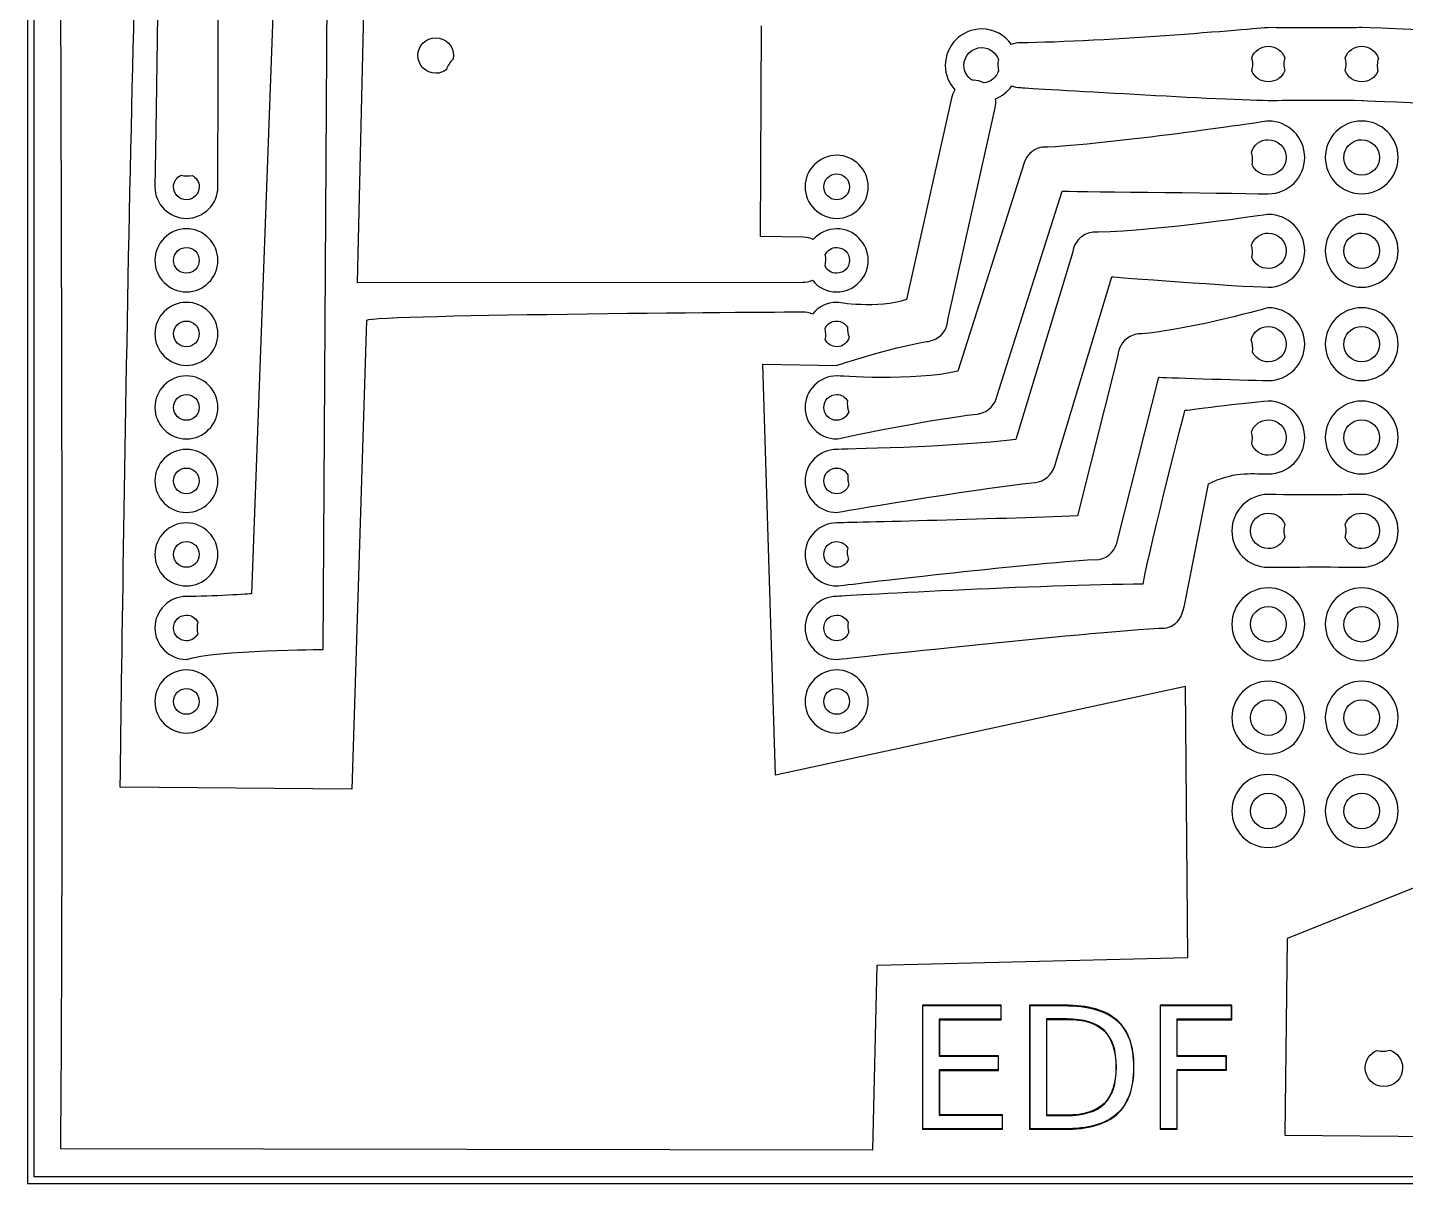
# Model space of a CAD drawing. Extents: x 0 to 67.9, y 0 to 40.2.
# Drawn here: x 0.01 to 29.99, y 0.01 to 25.17 of the extents above; entities that cross this region are included whole.
import ezdxf

# ---------------------------------------------------------------- set-up
doc = ezdxf.new("R2010")
doc.units = 0
doc.layers.get('0').update_dxf_attribs({"linetype": 'CONTINUOUS'})

msp = doc.modelspace()

# ---------------------------------------------------------------- linework, layer by layer
at = {"color": 7}
for p, q in [((0.010521, 40.22322), (0.010521, 0.010441)), ((0.151633, 0.151552), (0.151633, 40.082108)), ((5.595004, 32.283057), (4.883721, 12.843899)), ((6.442818, 11.629747), (6.565145, 31.794901)), ((7.346285, 26.488999), (7.183043, 19.614692)), ((15.958312, 20.620642), (15.9787, 25.205079)), ((8.891719, 24.944384), (8.891719, 24.944384)), ((20.772424, 24.72962), (20.772415, 24.72963)), ((27.008634, 24.758293), (27.008656, 24.758293)), ((29.040656, 24.758293), (29.04066, 24.758293)), ((20.11449, 23.632979), (19.135088, 19.248383)), ((20.035114, 18.80299), (21.065668, 23.419978)), ((27.008656, 23.132866), (27.008656, 23.132866)), ((29.04066, 23.132866), (29.04066, 23.132866)), ((27.008647, 22.726289), (27.008656, 22.726289)), ((29.040669, 22.726289), (29.04066, 22.726289)), ((17.616812, 22.38674), (17.616812, 22.38674)), ((21.693158, 22.220032), (20.253822, 17.689916)), ((21.69449, 22.223561), (21.693158, 22.220032)), ((21.69449, 22.224464), (21.69449, 22.224013)), ((21.69449, 22.224013), (21.69449, 22.223561)), ((3.350451, 21.953704), (3.350451, 21.953704)), ((17.616812, 21.979721), (17.616812, 21.979721)), ((21.107545, 17.155536), (22.521314, 21.604012)), ((27.008654, 21.100429), (27.008656, 21.100421)), ((29.04066, 21.100421), (29.04066, 21.100421)), ((3.466427, 20.786448), (3.466427, 20.786448)), ((27.008668, 20.694284), (27.008656, 20.694284)), ((29.040669, 20.694284), (29.04066, 20.694284)), ((16.89493, 20.601677), (15.958312, 20.620642)), ((3.466427, 20.380312), (3.466427, 20.380312)), ((17.616812, 20.380312), (17.616812, 20.380312)), ((22.751942, 20.285943), (21.514132, 16.20165)), ((7.183043, 19.614692), (16.875968, 19.626686)), ((22.354183, 15.609434), (23.606106, 19.741791)), ((3.466427, 19.186157), (3.466427, 19.186157)), ((27.008647, 19.068867), (27.008656, 19.068857)), ((29.04066, 19.068857), (29.04066, 19.068857)), ((3.466427, 18.780021), (3.466427, 18.780021)), ((7.386661, 18.792764), (7.065891, 8.592565)), ((17.616812, 18.780021), (17.616812, 18.780021)), ((27.008656, 18.66184), (27.008656, 18.66184)), ((29.040669, 18.66184), (29.04066, 18.66184)), ((19.77361, 18.390671), (19.775822, 18.392003)), ((23.73795, 18.031257), (22.856003, 14.54272)), ((16.287632, 8.899623), (16.008819, 17.838311)), ((16.008819, 17.838311), (17.616811, 17.81388)), ((3.466427, 17.586748), (3.466427, 17.586748)), ((23.726044, 14.005614), (24.623865, 17.556329)), ((3.466427, 17.179728), (3.466427, 17.179728)), ((17.616812, 17.179728), (17.616812, 17.179728)), ((27.008677, 17.036413), (27.008656, 17.036418)), ((29.04066, 17.036418), (29.04066, 17.036418)), ((20.726104, 16.763879), (20.730073, 16.764782)), ((27.008665, 16.630286), (27.008656, 16.630286)), ((29.040669, 16.630286), (29.04066, 16.630286)), ((3.466427, 15.986465), (3.466427, 15.986465)), ((3.466427, 15.580329), (3.466427, 15.580329)), ((17.616812, 15.580329), (17.616812, 15.580329)), ((21.938348, 15.265905), (21.940109, 15.266357)), ((25.190094, 12.626675), (25.705417, 15.234157)), ((27.008656, 15.004863), (27.008656, 15.004863)), ((27.008656, 14.598266), (27.008656, 14.598266)), ((29.04066, 14.598266), (29.04066, 14.598266)), ((3.466427, 14.386158), (3.466427, 14.386158)), ((3.466423, 13.980015), (3.466423, 13.980015)), ((17.616807, 13.980015), (17.616807, 13.980015)), ((27.008663, 12.972818), (27.008663, 12.972818)), ((29.040667, 12.972818), (29.040667, 12.972818)), ((3.466427, 12.37973), (3.466427, 12.37973)), ((17.616812, 12.37973), (17.616812, 12.37973)), ((27.008656, 12.566262), (27.008656, 12.566262)), ((29.040669, 12.566262), (29.04066, 12.566262)), ((3.466427, 11.186463), (3.466427, 11.186463)), ((17.616812, 11.186463), (17.616812, 11.186463)), ((25.204474, 10.823915), (16.287632, 8.899623)), ((25.254249, 4.928171), (25.204474, 10.823915)), ((27.008656, 10.940406), (27.008656, 10.940406)), ((29.04066, 10.940406), (29.04066, 10.940406)), ((3.466427, 10.780333), (3.466427, 10.780333)), ((17.616812, 10.780333), (17.616812, 10.780333)), ((27.008656, 10.534273), (27.008656, 10.534273)), ((29.040669, 10.534273), (29.04066, 10.534273)), ((27.008656, 8.908837), (27.008656, 8.908837)), ((29.04066, 8.908837), (29.04066, 8.908837)), ((7.065891, 8.592565), (2.027267, 8.633392)), ((27.008656, 8.501825), (27.008656, 8.501825)), ((29.040669, 8.501825), (29.04066, 8.501825)), ((30.660375, 6.636492), (27.417216, 5.343433)), ((27.417216, 5.343433), (27.369809, 1.0586)), ((18.498302, 4.758394), (25.254249, 4.928171)), ((18.402919, 0.741865), (18.498302, 4.758394)), ((21.195749, 3.890137), (19.484774, 3.890128)), ((19.484774, 3.890128), (19.484774, 3.884845)), ((19.484774, 3.884845), (19.484774, 1.189177)), ((19.494475, 3.88042), (21.18693, 3.88042)), ((19.494475, 1.19798), (19.494475, 3.88042)), ((21.18693, 3.88042), (21.18693, 3.583645)), ((21.195749, 3.57396), (21.195749, 3.890137)), ((22.567176, 3.890137), (21.814435, 3.890128)), ((21.814435, 3.890128), (21.814435, 3.884845)), ((21.814435, 3.884845), (21.814435, 1.189177)), ((21.823695, 3.88042), (22.567176, 3.88042)), ((21.823695, 1.19798), (21.823695, 3.88042)), ((26.211817, 3.890137), (24.656065, 3.890128)), ((24.656065, 3.890128), (24.656065, 3.884845)), ((24.656065, 3.884845), (24.656065, 1.189177)), ((24.664884, 3.88042), (26.202558, 3.88042)), ((24.664884, 1.19798), (24.664884, 3.88042)), ((26.202558, 3.88042), (26.202558, 3.583645)), ((26.211817, 3.57396), (26.211817, 3.890137)), ((21.18693, 3.583645), (19.849459, 3.583645)), ((19.849459, 3.583645), (19.849459, 2.777545)), ((19.858278, 2.78638), (19.858278, 3.57396)), ((19.858278, 3.57396), (21.195749, 3.57396)), ((22.178678, 3.590699), (22.178678, 3.585845)), ((22.623179, 3.590694), (22.178678, 3.590699)), ((22.178678, 3.585845), (22.178678, 1.488134)), ((22.187497, 3.581442), (22.623179, 3.581442)), ((22.187497, 1.496962), (22.187497, 3.581442)), ((26.202558, 3.583645), (25.020309, 3.583645)), ((25.020309, 3.583645), (25.020309, 2.781074)), ((25.029128, 2.789909), (25.029128, 3.57396)), ((25.029128, 3.57396), (26.211817, 3.57396)), ((19.849459, 2.777545), (21.131367, 2.777545)), ((21.140187, 2.78638), (19.858278, 2.78638)), ((21.131367, 2.777545), (21.131367, 2.479888)), ((21.140187, 2.470645), (21.140187, 2.78638)), ((25.020309, 2.781074), (26.087463, 2.781074)), ((26.096282, 2.789909), (25.029128, 2.789909)), ((26.087463, 2.781074), (26.087463, 2.483417)), ((26.096282, 2.474614), (26.096282, 2.789909)), ((29.378004, 2.904981), (29.378456, 2.904981)), ((29.652743, 2.910264), (29.652731, 2.910271)), ((21.131367, 2.479888), (19.849459, 2.479888)), ((19.849459, 2.479888), (19.849459, 1.495637)), ((19.858278, 1.504472), (19.858278, 2.470645)), ((19.858278, 2.470645), (21.140187, 2.470645)), ((26.087463, 2.483417), (25.020309, 2.483417)), ((25.020309, 2.483417), (25.020309, 1.19798)), ((25.029128, 1.189177), (25.029128, 2.474614)), ((25.029128, 2.474614), (26.096282, 2.474614)), ((21.228381, 1.504472), (19.858278, 1.504472)), ((21.228381, 1.189177), (21.228381, 1.504472)), ((19.849459, 1.495637), (21.219562, 1.495637)), ((21.219562, 1.495637), (21.219562, 1.19798)), ((22.178678, 1.488134), (22.623179, 1.488134)), ((22.623179, 1.496962), (22.187497, 1.496962)), ((19.484774, 1.189177), (21.228381, 1.189177)), ((21.219562, 1.19798), (19.494475, 1.19798)), ((21.814435, 1.189177), (22.567176, 1.189177)), ((22.567176, 1.19798), (21.823695, 1.19798)), ((24.656065, 1.189177), (25.029128, 1.189177)), ((25.020309, 1.19798), (24.664884, 1.19798)), ((27.369809, 1.0586), (31.187461, 1.025881)), ((0.727283, 0.768462), (18.402919, 0.741865)), ((0.010521, 0.010441), (67.917286, 0.010441)), ((67.776175, 0.151552), (0.151633, 0.151552))]:
    msp.add_line(p, q, dxfattribs=at)
for points in [[(2.952764, 35.008268), (2.952764, 35.008268), (2.851178, 25.659065), (2.780252, 21.699704)], [(4.153442, 21.699704), (4.153442, 21.699704), (4.153781, 29.853345), (4.245252, 33.53543)], [(0.709025, 30.297883), (0.709025, 30.297883), (0.803298, 10.613172), (0.727283, 0.768462)], [(2.027267, 8.633392), (2.027267, 8.633392), (2.253027, 27.243724), (2.527506, 30.101564)], [(8.505426, 24.558532), (8.505426, 24.774165), (8.676085, 24.944384), (8.891719, 24.944384)], [(8.891719, 24.944384), (9.107352, 24.944384), (9.27757, 24.774165), (9.27757, 24.558532)], [(20.772421, 25.136697), (20.337153, 25.136697), (19.980434, 24.779095), (19.980434, 24.343828)], [(21.420211, 24.796707), (21.276356, 25.001297), (21.03954, 25.136697), (20.772421, 25.136697)], [(27.008663, 25.16492), (27.008663, 25.16492), (23.393381, 24.843625), (21.608065, 24.835513)], [(29.040667, 25.16492), (29.040667, 25.16492), (27.86588, 25.148574), (27.008663, 25.16492)], [(33.681468, 24.929871), (33.681468, 24.929871), (29.859508, 25.148508), (29.040667, 25.16492)], [(20.386573, 24.343769), (20.386573, 24.559402), (20.556792, 24.72962), (20.772424, 24.72962)], [(20.772415, 24.72963), (20.944754, 24.72963), (21.086792, 24.620111), (21.137541, 24.466369)], [(21.608065, 24.835513), (21.543496, 24.835129), (21.479644, 24.821948), (21.420211, 24.796707)], [(26.649683, 24.514435), (26.705592, 24.657986), (26.843644, 24.758293), (27.008634, 24.758293)], [(27.008656, 24.758293), (27.173003, 24.758293), (27.310684, 24.65885), (27.367167, 24.516199)], [(28.682145, 24.515758), (28.738531, 24.658618), (28.87616, 24.758293), (29.040656, 24.758293)], [(29.04066, 24.758293), (29.213148, 24.758293), (29.354853, 24.648245), (29.405344, 24.49415)], [(8.891718, 24.171799), (8.676085, 24.171799), (8.505426, 24.342899), (8.505426, 24.558532)], [(9.268309, 24.475629), (9.200572, 24.415433), (9.150944, 24.337557), (9.124993, 24.250733)], [(9.27757, 24.558532), (9.27757, 24.529955), (9.273999, 24.502338), (9.268309, 24.475629)], [(19.980434, 24.343828), (19.980434, 24.138476), (20.061608, 23.952021), (20.191219, 23.810691)], [(20.561639, 24.019654), (20.45605, 24.088113), (20.386573, 24.206633), (20.386573, 24.343769)], [(21.137541, 24.466369), (21.117709, 24.386981), (21.118162, 24.303881), (21.138873, 24.224715)], [(26.650586, 24.226479), (26.67928, 24.320365), (26.678973, 24.420726), (26.649683, 24.514435)], [(27.367167, 24.516199), (27.338277, 24.422538), (27.338277, 24.322345), (27.367167, 24.228684)], [(28.682145, 24.227802), (28.711126, 24.3216), (28.711126, 24.42196), (28.682145, 24.515758)], [(29.405344, 24.49415), (29.374473, 24.404348), (29.370488, 24.307488), (29.393874, 24.215455)], [(9.124993, 24.250733), (9.060402, 24.201855), (8.98027, 24.171799), (8.891718, 24.171799)], [(20.59383, 24.020986), (20.583088, 24.0209), (20.572352, 24.020466), (20.561639, 24.019654)], [(20.822254, 23.962336), (20.752057, 24.000277), (20.673623, 24.020416), (20.59383, 24.020986)], [(21.138873, 24.224715), (21.094077, 24.08429), (20.973076, 23.981432), (20.822254, 23.962336)], [(27.008656, 23.986149), (26.844805, 23.986149), (26.707238, 24.084671), (26.650586, 24.226479)], [(27.367167, 24.228684), (27.310879, 24.085767), (27.173301, 23.986149), (27.008656, 23.986149)], [(29.040656, 23.986149), (28.876312, 23.986149), (28.73863, 24.085303), (28.682145, 24.227802)], [(29.393874, 24.215455), (29.334628, 24.079579), (29.200242, 23.986149), (29.040656, 23.986149)], [(20.191219, 23.810691), (20.154026, 23.757175), (20.127936, 23.696748), (20.11449, 23.632979)], [(21.072724, 23.611801), (21.21592, 23.671082), (21.338054, 23.770854), (21.425061, 23.897111)], [(21.425061, 23.897111), (21.484481, 23.872533), (21.548173, 23.859944), (21.612475, 23.860069)], [(21.612475, 23.860069), (21.612475, 23.860069), (25.835323, 23.60231), (27.008663, 23.580052)], [(21.065668, 23.419978), (21.080703, 23.482821), (21.083103, 23.548024), (21.072724, 23.611801)], [(27.008663, 23.580052), (27.008663, 23.580052), (28.183333, 23.596374), (29.040667, 23.580052)], [(29.040667, 23.580052), (29.040667, 23.580052), (32.12363, 23.452543), (33.681468, 23.391316)], [(27.008656, 23.132866), (27.008656, 23.132866), (23.832964, 22.653253), (22.211751, 22.564013)], [(27.801086, 22.340438), (27.801086, 22.775705), (27.443925, 23.132866), (27.008656, 23.132866)], [(29.04066, 23.132866), (28.605391, 23.132866), (28.248231, 22.775705), (28.248231, 22.340437)], [(29.83309, 22.340437), (29.83309, 22.775705), (29.475929, 23.132866), (29.04066, 23.132866)], [(22.15663, 22.566659), (21.944572, 22.565192), (21.757763, 22.426868), (21.69449, 22.224464)], [(22.211751, 22.564013), (22.193443, 22.565932), (22.175039, 22.566818), (22.15663, 22.566659)], [(26.640875, 22.453767), (26.688699, 22.612375), (26.832877, 22.726289), (27.008647, 22.726289)], [(27.008656, 22.726289), (27.224288, 22.726289), (27.394949, 22.55607), (27.394949, 22.340437)], [(28.662315, 22.418931), (28.697949, 22.595969), (28.851991, 22.726289), (29.040669, 22.726289)], [(29.04066, 22.726289), (29.256292, 22.726289), (29.426511, 22.55607), (29.426511, 22.340437)], [(17.616812, 22.38674), (17.240131, 22.38674), (16.930658, 22.076384), (16.930658, 21.699703)], [(18.302966, 21.699703), (18.302966, 22.076384), (17.993492, 22.38674), (17.616812, 22.38674)], [(26.655438, 22.182569), (26.676367, 22.272523), (26.67131, 22.366569), (26.640875, 22.453767)], [(27.008656, 21.547568), (27.443925, 21.547568), (27.801086, 21.90517), (27.801086, 22.340438)], [(27.394949, 22.340437), (27.394949, 22.124805), (27.224288, 21.953704), (27.008656, 21.953704)], [(28.248231, 22.340437), (28.248231, 21.90517), (28.605391, 21.547568), (29.04066, 21.547568)], [(28.654367, 22.340437), (28.654367, 22.367391), (28.657212, 22.393639), (28.662315, 22.418931)], [(29.04066, 21.953704), (28.825028, 21.953704), (28.654367, 22.124805), (28.654367, 22.340437)], [(29.04066, 21.547568), (29.475929, 21.547568), (29.83309, 21.90517), (29.83309, 22.340437)], [(29.426511, 22.340437), (29.426511, 22.124805), (29.256292, 21.953704), (29.04066, 21.953704)], [(3.186409, 21.699703), (3.186409, 21.814708), (3.25347, 21.910155), (3.350451, 21.953704)], [(3.350451, 21.953704), (3.428865, 21.931916), (3.511485, 21.930097), (3.590782, 21.948412)], [(3.590782, 21.948412), (3.682924, 21.903073), (3.746445, 21.811191), (3.746445, 21.699703)], [(17.336794, 21.699703), (17.336794, 21.856749), (17.459766, 21.979721), (17.616812, 21.979721)], [(17.616812, 21.979721), (17.773858, 21.979721), (17.89683, 21.856749), (17.89683, 21.699703)], [(27.008656, 21.953704), (26.849426, 21.953704), (26.714887, 22.04703), (26.655438, 22.182569)], [(2.780252, 21.699704), (2.780252, 21.323023), (3.089726, 21.01355), (3.466406, 21.01355)], [(3.466427, 21.419685), (3.309382, 21.419685), (3.186409, 21.542657), (3.186409, 21.699703)], [(3.466406, 21.01355), (3.843087, 21.01355), (4.153442, 21.323023), (4.153442, 21.699704)], [(3.746445, 21.699703), (3.746445, 21.542657), (3.623473, 21.419685), (3.466427, 21.419685)], [(16.930658, 21.699703), (16.930658, 21.323023), (17.240131, 21.013549), (17.616812, 21.013549)], [(17.616812, 21.419686), (17.459766, 21.419686), (17.336794, 21.542658), (17.336794, 21.699703)], [(17.616812, 21.013549), (17.993492, 21.013549), (18.302966, 21.323023), (18.302966, 21.699703)], [(17.89683, 21.699703), (17.89683, 21.542658), (17.773858, 21.419686), (17.616812, 21.419686)], [(22.521314, 21.604012), (22.521314, 21.604012), (25.976866, 21.566364), (27.008656, 21.547568)], [(27.008656, 21.100421), (27.008656, 21.100421), (24.618692, 20.740821), (23.306246, 20.710601)], [(27.801084, 20.308001), (27.801084, 20.743269), (27.443923, 21.100429), (27.008654, 21.100429)], [(29.04066, 21.100421), (28.605391, 21.100421), (28.248231, 20.743261), (28.248231, 20.307993)], [(29.83309, 20.307993), (29.83309, 20.743261), (29.475929, 21.100421), (29.04066, 21.100421)], [(3.466427, 20.786448), (3.089747, 20.786448), (2.780273, 20.476975), (2.780273, 20.100294)], [(4.153463, 20.100294), (4.153463, 20.476975), (3.843108, 20.786448), (3.466427, 20.786448)], [(17.616803, 20.786445), (17.41374, 20.786445), (17.232231, 20.694678), (17.106156, 20.552729)], [(18.302957, 20.100291), (18.302957, 20.476971), (17.993483, 20.786445), (17.616803, 20.786445)], [(23.233927, 20.715451), (23.133681, 20.713351), (23.03652, 20.680393), (22.955673, 20.621083)], [(23.306246, 20.710601), (23.282293, 20.71401), (23.258121, 20.715632), (23.233927, 20.715451)], [(26.643541, 20.430582), (26.694136, 20.584492), (26.836311, 20.694284), (27.008668, 20.694284)], [(27.008656, 20.694284), (27.224288, 20.694284), (27.394949, 20.523625), (27.394949, 20.307992)], [(28.662315, 20.386485), (28.697949, 20.563628), (28.851991, 20.694284), (29.040669, 20.694284)], [(29.04066, 20.694284), (29.256292, 20.694284), (29.426511, 20.523625), (29.426511, 20.307992)], [(17.106156, 20.552729), (17.040312, 20.584687), (16.968119, 20.601416), (16.89493, 20.601677)], [(22.955673, 20.621083), (22.843859, 20.542799), (22.769966, 20.421243), (22.751942, 20.285943)], [(26.649705, 20.165998), (26.67208, 20.253076), (26.669935, 20.344642), (26.643541, 20.430582)], [(2.780273, 20.100294), (2.780273, 19.723614), (3.089747, 19.413258), (3.466427, 19.413258)], [(3.186409, 20.100294), (3.186409, 20.25734), (3.309382, 20.380312), (3.466427, 20.380312)], [(3.466427, 19.820276), (3.309382, 19.820276), (3.186409, 19.943249), (3.186409, 20.100294)], [(3.466427, 20.380312), (3.623473, 20.380312), (3.746445, 20.25734), (3.746445, 20.100294)], [(3.466427, 19.413258), (3.843108, 19.413258), (4.153463, 19.723614), (4.153463, 20.100294)], [(3.746445, 20.100294), (3.746445, 19.943249), (3.623473, 19.820276), (3.466427, 19.820276)], [(17.363693, 19.982113), (17.386007, 20.0615), (17.387828, 20.145249), (17.368986, 20.22553)], [(17.368986, 20.22553), (17.414585, 20.316907), (17.505886, 20.380312), (17.616812, 20.380312)], [(17.616803, 19.413254), (17.993483, 19.413255), (18.302957, 19.72361), (18.302957, 20.100291)], [(17.616812, 20.380312), (17.773858, 20.380312), (17.89683, 20.25734), (17.89683, 20.100294)], [(17.89683, 20.100294), (17.89683, 19.943249), (17.773858, 19.820276), (17.616812, 19.820276)], [(27.008656, 19.92214), (26.843518, 19.92214), (26.705515, 20.022389), (26.649705, 20.165998)], [(27.008654, 19.516013), (27.443923, 19.516013), (27.801084, 19.872733), (27.801084, 20.308001)], [(27.394949, 20.307992), (27.394949, 20.092359), (27.224288, 19.92214), (27.008656, 19.92214)], [(28.248231, 20.307993), (28.248231, 19.872725), (28.605391, 19.516005), (29.04066, 19.516005)], [(28.654367, 20.307992), (28.654367, 20.334946), (28.657212, 20.361179), (28.662315, 20.386485)], [(29.04066, 19.92214), (28.825028, 19.92214), (28.654367, 20.092359), (28.654367, 20.307992)], [(29.04066, 19.516005), (29.475929, 19.516005), (29.83309, 19.872725), (29.83309, 20.307993)], [(29.426511, 20.307992), (29.426511, 20.092359), (29.256292, 19.92214), (29.04066, 19.92214)], [(17.616812, 19.820276), (17.502536, 19.820276), (17.407634, 19.886139), (17.363693, 19.982113)], [(16.875968, 19.626686), (16.949335, 19.626776), (17.022245, 19.638146), (17.089399, 19.667696)], [(17.089399, 19.667696), (17.215656, 19.51403), (17.404305, 19.413254), (17.616803, 19.413254)], [(23.606106, 19.741791), (23.606106, 19.741791), (26.3648, 19.528068), (27.008654, 19.516013)], [(19.135088, 19.248383), (18.517821, 19.032916), (17.616818, 19.186206), (17.616818, 19.186206)], [(3.466427, 19.186157), (3.089747, 19.186157), (2.780273, 18.876683), (2.780273, 18.500003)], [(4.153463, 18.500003), (4.153463, 18.876683), (3.843108, 19.186157), (3.466427, 19.186157)], [(16.875542, 18.972775), (16.875542, 18.972775), (7.543312, 18.917635), (7.386661, 18.792764)], [(17.089414, 18.932206), (17.02209, 18.961669), (16.948979, 18.975537), (16.875542, 18.972775)], [(17.616818, 19.186206), (17.40432, 19.186206), (17.215671, 19.085718), (17.089414, 18.932206)], [(27.008656, 19.068857), (27.008656, 19.068857), (25.4024, 18.611096), (24.267569, 18.501325)], [(27.801077, 18.275997), (27.801077, 18.711265), (27.443916, 19.068867), (27.008647, 19.068867)], [(29.04066, 19.068857), (28.605391, 19.068857), (28.248231, 18.711255), (28.248231, 18.275988)], [(29.83309, 18.275988), (29.83309, 18.711255), (29.475929, 19.068857), (29.04066, 19.068857)], [(3.186409, 18.500003), (3.186409, 18.657048), (3.309382, 18.780021), (3.466427, 18.780021)], [(3.466427, 18.780021), (3.623473, 18.780021), (3.746445, 18.657048), (3.746445, 18.500003)], [(17.363252, 18.616861), (17.406994, 18.713346), (17.502164, 18.780021), (17.616812, 18.780021)], [(17.368544, 18.374766), (17.387159, 18.454626), (17.38534, 18.537891), (17.363252, 18.616861)], [(17.616812, 18.780021), (17.719089, 18.780021), (17.803033, 18.724841), (17.851851, 18.645083)], [(17.851851, 18.645083), (17.847902, 18.572423), (17.860258, 18.4998), (17.88801, 18.432534)], [(19.775822, 18.392003), (19.929206, 18.473123), (20.027943, 18.629624), (20.035114, 18.80299)], [(26.636034, 18.373003), (26.678471, 18.540205), (26.826851, 18.66184), (27.008656, 18.66184)], [(27.008656, 18.66184), (27.224288, 18.66184), (27.394949, 18.491622), (27.394949, 18.275989)], [(28.662315, 18.354482), (28.697949, 18.53152), (28.851991, 18.66184), (29.040669, 18.66184)], [(29.04066, 18.66184), (29.256292, 18.66184), (29.426511, 18.491622), (29.426511, 18.275989)], [(2.780273, 18.500003), (2.780273, 18.123322), (3.089747, 17.813849), (3.466427, 17.813849)], [(3.466427, 18.219985), (3.309382, 18.219985), (3.186409, 18.342957), (3.186409, 18.500003)], [(3.466427, 17.813849), (3.843108, 17.813849), (4.153463, 18.123322), (4.153463, 18.500003)], [(3.746445, 18.500003), (3.746445, 18.342957), (3.623473, 18.219985), (3.466427, 18.219985)], [(17.616812, 18.219985), (17.505684, 18.219985), (17.414051, 18.283115), (17.368544, 18.374766)], [(17.616811, 17.81388), (17.616811, 17.81388), (18.768499, 18.197688), (19.572967, 18.332022)], [(17.88801, 18.432534), (17.858507, 18.309206), (17.75046, 18.219985), (17.616812, 18.219985)], [(19.572967, 18.332022), (19.632893, 18.336384), (19.691498, 18.351785), (19.745828, 18.377442)], [(19.745828, 18.377442), (19.755225, 18.381558), (19.764491, 18.38597), (19.77361, 18.390671)], [(23.966814, 18.421518), (23.831155, 18.336822), (23.74564, 18.190999), (23.73795, 18.031257)], [(24.253006, 18.502657), (24.151487, 18.506073), (24.051436, 18.477707), (23.966814, 18.421518)], [(24.267569, 18.501325), (24.262715, 18.501845), (24.25786, 18.502274), (24.253006, 18.502657)], [(26.66117, 18.108419), (26.677449, 18.19724), (26.668756, 18.288836), (26.636034, 18.373003)], [(28.654367, 18.275989), (28.654367, 18.302943), (28.657212, 18.329191), (28.662315, 18.354482)], [(27.008656, 17.890137), (26.853671, 17.890137), (26.722893, 17.97889), (26.66117, 18.108419)], [(27.008647, 17.483569), (27.443916, 17.483569), (27.801077, 17.840729), (27.801077, 18.275997)], [(27.394949, 18.275989), (27.394949, 18.060356), (27.224288, 17.890137), (27.008656, 17.890137)], [(28.248231, 18.275988), (28.248231, 17.84072), (28.605391, 17.48356), (29.04066, 17.48356)], [(29.04066, 17.890137), (28.825028, 17.890137), (28.654367, 18.060356), (28.654367, 18.275989)], [(29.426511, 18.275989), (29.426511, 18.060356), (29.256292, 17.890137), (29.04066, 17.890137)], [(29.04066, 17.48356), (29.475929, 17.48356), (29.83309, 17.84072), (29.83309, 18.275988)], [(20.253822, 17.689916), (19.312873, 17.459158), (17.616803, 17.586727), (17.616803, 17.586727)], [(3.466427, 17.586748), (3.089747, 17.586748), (2.780273, 17.276393), (2.780273, 16.899711)], [(4.153463, 16.899711), (4.153463, 17.276393), (3.843108, 17.586748), (3.466427, 17.586748)], [(17.616803, 17.586727), (17.240122, 17.586727), (16.930649, 17.276373), (16.930649, 16.899691)], [(24.623865, 17.556329), (24.623865, 17.556329), (26.39332, 17.49431), (27.008647, 17.483569)], [(3.186409, 16.899711), (3.186409, 17.056758), (3.309382, 17.179728), (3.466427, 17.179728)], [(3.466427, 17.179728), (3.623473, 17.179728), (3.746445, 17.056758), (3.746445, 16.899711)], [(17.336794, 16.899711), (17.336794, 17.056758), (17.459766, 17.179728), (17.616812, 17.179728)], [(17.616812, 17.179728), (17.719171, 17.179728), (17.803056, 17.124656), (17.851851, 17.044792)], [(20.737569, 16.767039), (20.927437, 16.810989), (21.072914, 16.963749), (21.107545, 17.155536)], [(2.780273, 16.899711), (2.780273, 16.523032), (3.089747, 16.213558), (3.466427, 16.213558)], [(3.466427, 16.619694), (3.309382, 16.619694), (3.186409, 16.742667), (3.186409, 16.899711)], [(3.466427, 16.213558), (3.843108, 16.213558), (4.153463, 16.523032), (4.153463, 16.899711)], [(3.746445, 16.899711), (3.746445, 16.742667), (3.623473, 16.619694), (3.466427, 16.619694)], [(16.930649, 16.899691), (16.930649, 16.523012), (17.240122, 16.213537), (17.616803, 16.213537)], [(17.616812, 16.619694), (17.459766, 16.619694), (17.336794, 16.742667), (17.336794, 16.899711)], [(17.880073, 16.806666), (17.842306, 16.69712), (17.740795, 16.619694), (17.616812, 16.619694)], [(17.851851, 17.044792), (17.841295, 16.964304), (17.850993, 16.882455), (17.880073, 16.806666)], [(25.187439, 16.827306), (25.187439, 16.827306), (24.460803, 14.030312), (24.277268, 13.050461)], [(27.008656, 17.036418), (26.495799, 16.995651), (25.187439, 16.827306), (25.187439, 16.827306)], [(27.801106, 16.244426), (27.801106, 16.679693), (27.443945, 17.036413), (27.008677, 17.036413)], [(29.04066, 17.036418), (28.605391, 17.036418), (28.248231, 16.679697), (28.248231, 16.244431)], [(29.83309, 16.244431), (29.83309, 16.679697), (29.475929, 17.036418), (29.04066, 17.036418)], [(17.616803, 16.213537), (17.616803, 16.213537), (19.584947, 16.632561), (20.671864, 16.755931)], [(20.671864, 16.755931), (20.690078, 16.757512), (20.708187, 16.760198), (20.726104, 16.763879)], [(20.730073, 16.764782), (20.732577, 16.765459), (20.735076, 16.766136), (20.737569, 16.767039)], [(26.642659, 16.363497), (26.692228, 16.519088), (26.835022, 16.630286), (27.008665, 16.630286)], [(27.008656, 16.630286), (27.224288, 16.630286), (27.394949, 16.460067), (27.394949, 16.244435)], [(28.662315, 16.322927), (28.697949, 16.499966), (28.851991, 16.630286), (29.040669, 16.630286)], [(29.04066, 16.630286), (29.256292, 16.630286), (29.426511, 16.460067), (29.426511, 16.244435)], [(21.514132, 16.20165), (20.202321, 16.032305), (17.616812, 15.986456), (17.616812, 15.986456)], [(26.648822, 16.104647), (26.670136, 16.18991), (26.667991, 16.279345), (26.642659, 16.363497)], [(27.394949, 16.244435), (27.394949, 16.028801), (27.224288, 15.858142), (27.008656, 15.858142)], [(27.008677, 15.451556), (27.443945, 15.451556), (27.801106, 15.809157), (27.801106, 16.244426)], [(28.248231, 16.244431), (28.248231, 15.809162), (28.605391, 15.451561), (29.04066, 15.451561)], [(28.654367, 16.244435), (28.654367, 16.271389), (28.657212, 16.297637), (28.662315, 16.322927)], [(29.04066, 15.858142), (28.825028, 15.858142), (28.654367, 16.028801), (28.654367, 16.244435)], [(29.426511, 16.244435), (29.426511, 16.028801), (29.256292, 15.858142), (29.04066, 15.858142)], [(29.04066, 15.451561), (29.475929, 15.451561), (29.83309, 15.809162), (29.83309, 16.244431)], [(3.466427, 15.986465), (3.089747, 15.986465), (2.780273, 15.676991), (2.780273, 15.300312)], [(4.153463, 15.300312), (4.153463, 15.676991), (3.843108, 15.986465), (3.466427, 15.986465)], [(17.616812, 15.986456), (17.240131, 15.986456), (16.930658, 15.676982), (16.930658, 15.300303)], [(27.008656, 15.858142), (26.842678, 15.858142), (26.70407, 15.959711), (26.648822, 16.104647)], [(21.940109, 15.266357), (22.134394, 15.287445), (22.297339, 15.422458), (22.354183, 15.609434)], [(2.780273, 15.300312), (2.780273, 14.92363), (3.089747, 14.613275), (3.466427, 14.613275)], [(3.186409, 15.300312), (3.186409, 15.457356), (3.309382, 15.580329), (3.466427, 15.580329)], [(3.466427, 15.020293), (3.309382, 15.020293), (3.186409, 15.143265), (3.186409, 15.300312)], [(3.466427, 15.580329), (3.623473, 15.580329), (3.746445, 15.457356), (3.746445, 15.300312)], [(3.466427, 14.613275), (3.843108, 14.613275), (4.153463, 14.92363), (4.153463, 15.300312)], [(3.746445, 15.300312), (3.746445, 15.143265), (3.623473, 15.020293), (3.466427, 15.020293)], [(16.930658, 15.300303), (16.930658, 14.923621), (17.240131, 14.613266), (17.616812, 14.613266)], [(17.336794, 15.300312), (17.336794, 15.457356), (17.459766, 15.580329), (17.616812, 15.580329)], [(17.616812, 15.020293), (17.459766, 15.020293), (17.336794, 15.143265), (17.336794, 15.300312)], [(17.616812, 15.580329), (17.724826, 15.580329), (17.813376, 15.519581), (17.860229, 15.432162)], [(17.860229, 15.432162), (17.851871, 15.35973), (17.859868, 15.286345), (17.883601, 15.217408)], [(25.705417, 15.234157), (26.24155, 15.50267), (26.594938, 15.459327), (27.008677, 15.451556)], [(17.616812, 14.613266), (17.616812, 14.613266), (20.48349, 15.112162), (21.938348, 15.265905)], [(17.883601, 15.217408), (17.848959, 15.102239), (17.744757, 15.020293), (17.616812, 15.020293)], [(27.008656, 15.004863), (26.573388, 15.004863), (26.216227, 14.647262), (26.216227, 14.211993)], [(29.04066, 15.004863), (29.04066, 15.004863), (27.865868, 14.988517), (27.008656, 15.004863)], [(29.83309, 14.211993), (29.83309, 14.647262), (29.475929, 15.004863), (29.04066, 15.004863)], [(22.856003, 14.54272), (21.134211, 14.464695), (17.616803, 14.386174), (17.616803, 14.386174)], [(26.622806, 14.211973), (26.622806, 14.427607), (26.793022, 14.598266), (27.008656, 14.598266)], [(27.008656, 14.598266), (27.173003, 14.598266), (27.310684, 14.498824), (27.367167, 14.356173)], [(28.682149, 14.35573), (28.738535, 14.498591), (28.876165, 14.598266), (29.04066, 14.598266)], [(29.04066, 14.598266), (29.256292, 14.598266), (29.426511, 14.427607), (29.426511, 14.211973)], [(3.466427, 14.386158), (3.089747, 14.386158), (2.780273, 14.076684), (2.780273, 13.700005)], [(4.153463, 13.700005), (4.153463, 14.076684), (3.843108, 14.386158), (3.466427, 14.386158)], [(17.616803, 14.386174), (17.240122, 14.386174), (16.930649, 14.0767), (16.930649, 13.700021)], [(26.216227, 14.211993), (26.216227, 13.776726), (26.573388, 13.420006), (27.008656, 13.420006)], [(27.008656, 13.826122), (26.793022, 13.826122), (26.622806, 13.996341), (26.622806, 14.211973)], [(27.367167, 14.356173), (27.338277, 14.262511), (27.338277, 14.16232), (27.367167, 14.068658)], [(28.682149, 14.067775), (28.71113, 14.161572), (28.71113, 14.261933), (28.682149, 14.35573)], [(29.04066, 13.420006), (29.475929, 13.420006), (29.83309, 13.776726), (29.83309, 14.211993)], [(29.426511, 14.211973), (29.426511, 13.996341), (29.256292, 13.826122), (29.04066, 13.826122)], [(3.186405, 13.699998), (3.186405, 13.857043), (3.309377, 13.980015), (3.466423, 13.980015)], [(3.466423, 13.980015), (3.623469, 13.980015), (3.746441, 13.857043), (3.746441, 13.699998)], [(17.33679, 13.699998), (17.33679, 13.857043), (17.459762, 13.980015), (17.616807, 13.980015)], [(17.616807, 13.980015), (17.721773, 13.980015), (17.807836, 13.922229), (17.855815, 13.838904)], [(17.855815, 13.838904), (17.839798, 13.755124), (17.846032, 13.668608), (17.873895, 13.587989)], [(23.162039, 13.586249), (23.382554, 13.55119), (23.598717, 13.670351), (23.686797, 13.875527)], [(23.686797, 13.875527), (23.705876, 13.916847), (23.719095, 13.960632), (23.726044, 14.005614)], [(27.367167, 14.068658), (27.310879, 13.92574), (27.173301, 13.826122), (27.008656, 13.826122)], [(29.04066, 13.826122), (28.876316, 13.826122), (28.738634, 13.925277), (28.682149, 14.067775)], [(2.780273, 13.700005), (2.780273, 13.323323), (3.089747, 13.013849), (3.466427, 13.013849)], [(3.466423, 13.419979), (3.309377, 13.419979), (3.186405, 13.542951), (3.186405, 13.699998)], [(3.746441, 13.699998), (3.746441, 13.542951), (3.623469, 13.419979), (3.466423, 13.419979)], [(3.466427, 13.013849), (3.843108, 13.013849), (4.153463, 13.323323), (4.153463, 13.700005)], [(16.930649, 13.700021), (16.930649, 13.323339), (17.240122, 13.013865), (17.616803, 13.013865)], [(17.616808, 13.419979), (17.459762, 13.419979), (17.33679, 13.542951), (17.33679, 13.699998)], [(17.616803, 13.013865), (17.616803, 13.013865), (21.342539, 13.463272), (23.162039, 13.586249)], [(17.873895, 13.587989), (17.831464, 13.488277), (17.733783, 13.419979), (17.616808, 13.419979)], [(27.008656, 13.420006), (27.008656, 13.420006), (28.183317, 13.43633), (29.04066, 13.420006)], [(24.277268, 13.050461), (22.120635, 13.047571), (17.616812, 12.786759), (17.616812, 12.786759)], [(27.008663, 12.972818), (26.573394, 12.972818), (26.216233, 12.615657), (26.216233, 12.180391)], [(27.801093, 12.180391), (27.801093, 12.615657), (27.443932, 12.972818), (27.008663, 12.972818)], [(29.040667, 12.972818), (28.605398, 12.972818), (28.248237, 12.615657), (28.248237, 12.180391)], [(29.833097, 12.180391), (29.833097, 12.615657), (29.475936, 12.972818), (29.040667, 12.972818)], [(3.466427, 12.786757), (3.089747, 12.786757), (2.780273, 12.476402), (2.780273, 12.09972)], [(4.883721, 12.843899), (4.883721, 12.843899), (3.993218, 12.777525), (3.466427, 12.786757)], [(17.616812, 12.786759), (17.240131, 12.786759), (16.930658, 12.476404), (16.930658, 12.099723)], [(24.93433, 12.161448), (25.103892, 12.252495), (25.15278, 12.437868), (25.190094, 12.626675)], [(3.186411, 12.099711), (3.186411, 12.256758), (3.309383, 12.37973), (3.466427, 12.37973)], [(3.466427, 12.37973), (3.57778, 12.37973), (3.669734, 12.316467), (3.715136, 12.224508)], [(17.336795, 12.099711), (17.336795, 12.256758), (17.459767, 12.37973), (17.616812, 12.37973)], [(17.616812, 12.37973), (17.727805, 12.37973), (17.819511, 12.316858), (17.86508, 12.225391)], [(26.622806, 12.180411), (26.622806, 12.396043), (26.793022, 12.566262), (27.008656, 12.566262)], [(27.008656, 12.566262), (27.224288, 12.566262), (27.394949, 12.396043), (27.394949, 12.180411)], [(28.662315, 12.258903), (28.697949, 12.435942), (28.851991, 12.566262), (29.040669, 12.566262)], [(29.04066, 12.566262), (29.256292, 12.566262), (29.426511, 12.396043), (29.426511, 12.180411)], [(2.780273, 12.09972), (2.780273, 11.723043), (3.089747, 11.413567), (3.466427, 11.413567)], [(3.466429, 11.819694), (3.309383, 11.819694), (3.186411, 11.942667), (3.186411, 12.099711)], [(3.715136, 12.224508), (3.693044, 12.142517), (3.692739, 12.056179), (3.714256, 11.974034)], [(16.930658, 12.099723), (16.930658, 11.723045), (17.240131, 11.413569), (17.616812, 11.413569)], [(17.616813, 11.819694), (17.459767, 11.819694), (17.336795, 11.942667), (17.336795, 12.099711)], [(17.616812, 11.413569), (17.616812, 11.413569), (22.410744, 11.943014), (24.626531, 12.096625)], [(17.880074, 12.006668), (17.842307, 11.897123), (17.740795, 11.819694), (17.616813, 11.819694)], [(17.86508, 12.225391), (17.853421, 12.15229), (17.858546, 12.077495), (17.880074, 12.006668)], [(24.626531, 12.096625), (24.733473, 12.083643), (24.841705, 12.106446), (24.93433, 12.161448)], [(26.216233, 12.180391), (26.216233, 11.745122), (26.573394, 11.387521), (27.008663, 11.387521)], [(27.008656, 11.793678), (26.793022, 11.793678), (26.622806, 11.964777), (26.622806, 12.180411)], [(27.394949, 12.180411), (27.394949, 11.964777), (27.224288, 11.793678), (27.008656, 11.793678)], [(27.008663, 11.387521), (27.443932, 11.387521), (27.801093, 11.745122), (27.801093, 12.180391)], [(28.248237, 12.180391), (28.248237, 11.745122), (28.605398, 11.387521), (29.040667, 11.387521)], [(28.654367, 12.180411), (28.654367, 12.207365), (28.657212, 12.233614), (28.662315, 12.258903)], [(29.04066, 11.793678), (28.825028, 11.793678), (28.654367, 11.964777), (28.654367, 12.180411)], [(29.426511, 12.180411), (29.426511, 11.964777), (29.256292, 11.793678), (29.04066, 11.793678)], [(29.040667, 11.387521), (29.475936, 11.387521), (29.833097, 11.745122), (29.833097, 12.180391)], [(3.714256, 11.974034), (3.668594, 11.882842), (3.577221, 11.819694), (3.466429, 11.819694)], [(3.466427, 11.413567), (4.112193, 11.623064), (6.442818, 11.629747), (6.442818, 11.629747)], [(3.466427, 11.186463), (3.089747, 11.186463), (2.780273, 10.876991), (2.780273, 10.50031)], [(4.153463, 10.50031), (4.153463, 10.876991), (3.843108, 11.186463), (3.466427, 11.186463)], [(17.616812, 11.186463), (17.240131, 11.186463), (16.930658, 10.876991), (16.930658, 10.50031)], [(18.302966, 10.50031), (18.302966, 10.876991), (17.993492, 11.186463), (17.616812, 11.186463)], [(27.008656, 10.940406), (26.573388, 10.940406), (26.216227, 10.583245), (26.216227, 10.147976)], [(27.801086, 10.147976), (27.801086, 10.583245), (27.443925, 10.940406), (27.008656, 10.940406)], [(29.04066, 10.940406), (28.605391, 10.940406), (28.248231, 10.583245), (28.248231, 10.147976)], [(29.83309, 10.147976), (29.83309, 10.583245), (29.475929, 10.940406), (29.04066, 10.940406)], [(2.780273, 10.50031), (2.780273, 10.12363), (3.089747, 9.813273), (3.466427, 9.813273)], [(3.186409, 10.500314), (3.186409, 10.657359), (3.309382, 10.780333), (3.466427, 10.780333)], [(3.466427, 10.220297), (3.309382, 10.220297), (3.186409, 10.34327), (3.186409, 10.500314)], [(3.466427, 10.780333), (3.623473, 10.780333), (3.746445, 10.657359), (3.746445, 10.500314)], [(3.746445, 10.500314), (3.746445, 10.34327), (3.623473, 10.220297), (3.466427, 10.220297)], [(3.466427, 9.813273), (3.843108, 9.813273), (4.153463, 10.12363), (4.153463, 10.50031)], [(16.930658, 10.50031), (16.930658, 10.12363), (17.240131, 9.813273), (17.616812, 9.813273)], [(17.336794, 10.500314), (17.336794, 10.657359), (17.459766, 10.780333), (17.616812, 10.780333)], [(17.616812, 10.220297), (17.459766, 10.220297), (17.336794, 10.34327), (17.336794, 10.500314)], [(17.616812, 10.780333), (17.773858, 10.780333), (17.89683, 10.657359), (17.89683, 10.500314)], [(17.89683, 10.500314), (17.89683, 10.34327), (17.773858, 10.220297), (17.616812, 10.220297)], [(17.616812, 9.813273), (17.993492, 9.813273), (18.302966, 10.12363), (18.302966, 10.50031)], [(26.622806, 10.14798), (26.622806, 10.363617), (26.793022, 10.534273), (27.008656, 10.534273)], [(27.008656, 10.534273), (27.224288, 10.534273), (27.394949, 10.363617), (27.394949, 10.14798)], [(28.662315, 10.226474), (28.697949, 10.403618), (28.851991, 10.534273), (29.040669, 10.534273)], [(29.04066, 10.534273), (29.256292, 10.534273), (29.426511, 10.363617), (29.426511, 10.14798)], [(28.654367, 10.14798), (28.654367, 10.174936), (28.657212, 10.201169), (28.662315, 10.226474)], [(26.216227, 10.147976), (26.216227, 9.712712), (26.573388, 9.355989), (27.008656, 9.355989)], [(27.008656, 9.76213), (26.793022, 9.76213), (26.622806, 9.932349), (26.622806, 10.14798)], [(27.394949, 10.14798), (27.394949, 9.932349), (27.224288, 9.76213), (27.008656, 9.76213)], [(27.008656, 9.355989), (27.443925, 9.355989), (27.801086, 9.712712), (27.801086, 10.147976)], [(28.248231, 10.147976), (28.248231, 9.712712), (28.605391, 9.355989), (29.04066, 9.355989)], [(29.04066, 9.76213), (28.825028, 9.76213), (28.654367, 9.932349), (28.654367, 10.14798)], [(29.426511, 10.14798), (29.426511, 9.932349), (29.256292, 9.76213), (29.04066, 9.76213)], [(29.04066, 9.355989), (29.475929, 9.355989), (29.83309, 9.712712), (29.83309, 10.147976)], [(27.008656, 8.908837), (26.573388, 8.908837), (26.216227, 8.551234), (26.216227, 8.115967)], [(27.801086, 8.115967), (27.801086, 8.551234), (27.443925, 8.908837), (27.008656, 8.908837)], [(29.04066, 8.908837), (28.605391, 8.908837), (28.248231, 8.551234), (28.248231, 8.115967)], [(29.83309, 8.115967), (29.83309, 8.551234), (29.475929, 8.908837), (29.04066, 8.908837)], [(26.622806, 8.115972), (26.622806, 8.331604), (26.793022, 8.501825), (27.008656, 8.501825)], [(27.008656, 8.501825), (27.224288, 8.501825), (27.394949, 8.331604), (27.394949, 8.115972)], [(28.662315, 8.194466), (28.697949, 8.371503), (28.851991, 8.501825), (29.040669, 8.501825)], [(29.04066, 8.501825), (29.256292, 8.501825), (29.426511, 8.331604), (29.426511, 8.115972)], [(26.216227, 8.115967), (26.216227, 7.680701), (26.573388, 7.32354), (27.008656, 7.32354)], [(27.008656, 7.730121), (26.793022, 7.730121), (26.622806, 7.900338), (26.622806, 8.115972)], [(27.394949, 8.115972), (27.394949, 7.900338), (27.224288, 7.730121), (27.008656, 7.730121)], [(27.008656, 7.32354), (27.443925, 7.32354), (27.801086, 7.680701), (27.801086, 8.115967)], [(28.248231, 8.115967), (28.248231, 7.680701), (28.605391, 7.32354), (29.04066, 7.32354)], [(28.654367, 8.115972), (28.654367, 8.142927), (28.657212, 8.169174), (28.662315, 8.194466)], [(29.04066, 7.730121), (28.825028, 7.730121), (28.654367, 7.900338), (28.654367, 8.115972)], [(29.426511, 8.115972), (29.426511, 7.900338), (29.256292, 7.730121), (29.04066, 7.730121)], [(29.04066, 7.32354), (29.475929, 7.32354), (29.83309, 7.680701), (29.83309, 8.115967)], [(23.718998, 3.562492), (23.473814, 3.781107), (23.089438, 3.890137), (22.567176, 3.890137)], [(22.567176, 3.88042), (23.088183, 3.88042), (23.470025, 3.771906), (23.712823, 3.555423)], [(23.441184, 3.336694), (23.268148, 3.506102), (22.995257, 3.590694), (22.623179, 3.590694)], [(22.623179, 3.581442), (22.993893, 3.581442), (23.264296, 3.49766), (23.435012, 3.330528)], [(23.435012, 3.330528), (23.606919, 3.16459), (23.692979, 2.901922), (23.692979, 2.542067)], [(23.702241, 2.54206), (23.702241, 2.90336), (23.615429, 3.168498), (23.441184, 3.336694)], [(23.712823, 3.555423), (23.955622, 3.340132), (24.077068, 3.002808), (24.077066, 2.542065)], [(24.085887, 2.542081), (24.085887, 3.004416), (23.964182, 3.345088), (23.718998, 3.562492)], [(29.117389, 2.526184), (29.117389, 2.701209), (29.224877, 2.847048), (29.378004, 2.904981)], [(29.378456, 2.904981), (29.468508, 2.880466), (29.563703, 2.882301), (29.652743, 2.910264)], [(29.652731, 2.910271), (29.81475, 2.857057), (29.930545, 2.70763), (29.930545, 2.526184)], [(23.692979, 2.542067), (23.692979, 2.179802), (23.606924, 1.915454), (23.435012, 1.748317)], [(23.441184, 1.741695), (23.615424, 1.911096), (23.702241, 2.178361), (23.702241, 2.54206)], [(24.077066, 2.542065), (24.077066, 2.078917), (23.95462, 1.739466), (23.710619, 1.522977)], [(23.716792, 1.516377), (23.963177, 1.734985), (24.085887, 2.077341), (24.085887, 2.542081)], [(29.524408, 2.119607), (29.297553, 2.119607), (29.117389, 2.299331), (29.117389, 2.526184)], [(29.930545, 2.526184), (29.930545, 2.299331), (29.751263, 2.119607), (29.524408, 2.119607)], [(23.710619, 1.522977), (23.466609, 1.306478), (23.085776, 1.19798), (22.567176, 1.19798)], [(22.567176, 1.189177), (23.087038, 1.189177), (23.470416, 1.297781), (23.716792, 1.516377)], [(23.435012, 1.748317), (23.264296, 1.581184), (22.993893, 1.496962), (22.623179, 1.496962)], [(22.623179, 1.488134), (22.995257, 1.488134), (23.268148, 1.572289), (23.441184, 1.741695)]]:
    msp.add_open_spline(points, degree=3, dxfattribs=at)

doc.saveas('drawing.dxf')
